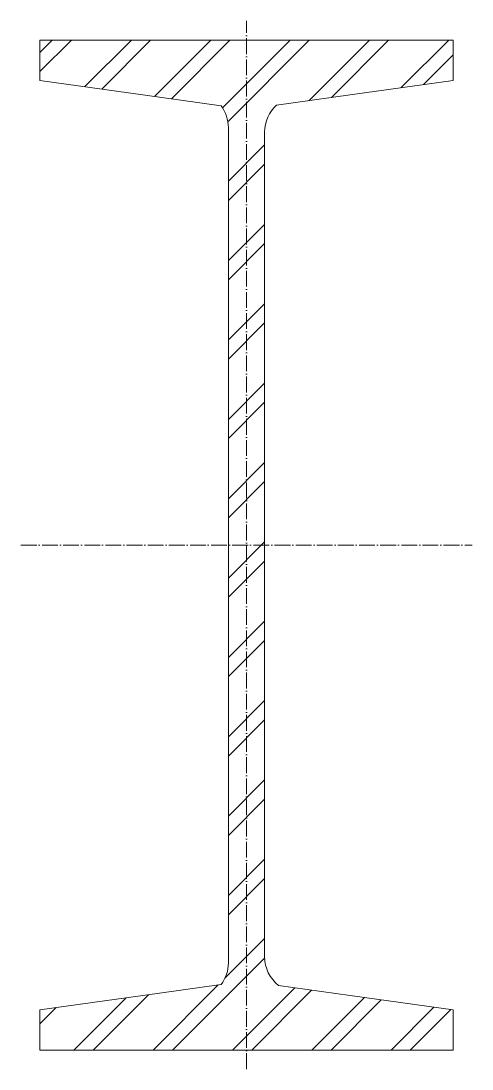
# Model space of a CAD drawing. Header units: metres. Extents: x -71 to 72, y -125 to 207.
import ezdxf

# ---------------------------------------------------------------- set-up
doc = ezdxf.new("R2010")
doc.units = ezdxf.units.M
doc.linetypes.add('MV_hartlijn_staal', pattern=[6.6, 5, -0.8, 0, -0.8])
doc.layers.add('A-DETL-GENF', color=92, linetype='Continuous', lineweight=18)

# ---------------------------------------------------------------- blocks, each defined once
blk = doc.blocks.new('28 Staalprofielen NP-profiel - NP 32-4448317-00_0 Basismaterialen')
at = {"layer": 'A-DETL-GENF', "lineweight": 13}
h = blk.add_hatch(dxfattribs=at)
h.set_pattern_fill('FP_489', color=256, style=0, pattern_type=2)
h.set_pattern_definition([(225, (1799.778, -1237.974), (12.57236, -12.57236), []), (225, (1799.778, -1257.024), (12.57236, -12.57236), [])])
h.paths.add_polyline_path([(65.5, 200.68), (-65.5, 200.68), (-65.5, 187.95), (-8.08, 179.91), (-6.81, 177.78), (-6.02, 175.43), (-5.75, 172.97), (-5.75, -91.71), (-6.01, -94.13), (-6.77, -96.44), (-7.99, -98.53), (-65.5, -106.59), (-65.5, -119.32), (65.5, -119.32), (65.5, -106.59), (10.18, -98.84), (8.32, -97.01), (6.92, -94.82), (6.05, -92.36), (5.75, -89.77), (5.75, 171.58), (6, 173.96), (6.74, 176.25), (7.94, 178.33), (9.54, 180.11), (65.5, 187.95)])
at = {"layer": 'A-DETL-GENF', "linetype": 'MV_hartlijn_staal', "lineweight": 13}
for p, q in [((0, -125.32), (0, 206.77)), ((-71.5, 40.66), (71.5, 40.66))]:
    blk.add_line(p, q, dxfattribs=at)
at = {"layer": 'A-DETL-GENF'}
for p, q in [((65.5, 200.68), (-65.5, 200.68)), ((-65.5, 200.68), (-65.5, 187.95)), ((65.5, 200.68), (-65.5, 200.68)), ((-65.5, 200.68), (-65.5, 187.95)), ((65.5, 187.95), (65.5, 200.68)), ((65.5, 200.68), (65.5, 187.95)), ((-65.5, 187.95), (-32.88, 183.38)), ((-65.5, 187.95), (-32.88, 183.38)), ((32.88, 183.38), (65.5, 187.95)), ((65.5, 187.95), (32.88, 183.38)), ((-32.88, 183.38), (-8.08, 179.91)), ((-32.88, 183.38), (-8.08, 179.91)), ((9.54, 180.11), (32.88, 183.38)), ((32.88, 183.38), (9.54, 180.11)), ((-5.75, 172.97), (-5.75, -91.71)), ((-5.75, -91.71), (-5.75, 172.97)), ((5.75, -89.77), (5.75, 171.58)), ((5.75, -89.77), (5.75, 171.58)), ((-7.99, -98.53), (-32.88, -102.02)), ((-32.88, -102.02), (-7.99, -98.53)), ((32.88, -102.02), (10.18, -98.84)), ((32.88, -102.02), (10.18, -98.84)), ((-32.88, -102.02), (-65.5, -106.59)), ((-65.5, -106.59), (-32.88, -102.02)), ((65.5, -106.59), (32.88, -102.02)), ((65.5, -106.59), (32.88, -102.02)), ((-65.5, -106.59), (-65.5, -119.32)), ((-65.5, -119.32), (-65.5, -106.59)), ((65.5, -119.32), (65.5, -106.59)), ((65.5, -119.32), (65.5, -106.59)), ((-65.5, -119.32), (65.5, -119.32)), ((65.5, -119.32), (-65.5, -119.32))]:
    blk.add_line(p, q, dxfattribs=at)
for centre, start, end in [((-17.25, 172.97), 360, 37.1235), ((-17.25, 172.97), 360, 37.1235), ((17.25, 171.58), 132.0688, 180), ((17.25, 171.58), 132.0688, 180), ((-17.25, -91.71), 323.6073, 0), ((-17.25, -91.71), 323.6073, 0), ((17.25, -89.77), 180, 232.0346), ((17.25, -89.77), 180, 232.0346)]:
    blk.add_arc(centre, 11.5, start, end, dxfattribs=at)

msp = doc.modelspace()

# ---------------------------------------------------------------- block references
msp.add_blockref('28 Staalprofielen NP-profiel - NP 32-4448317-00_0 Basismaterialen', (0, 0))

doc.saveas('drawing.dxf')
